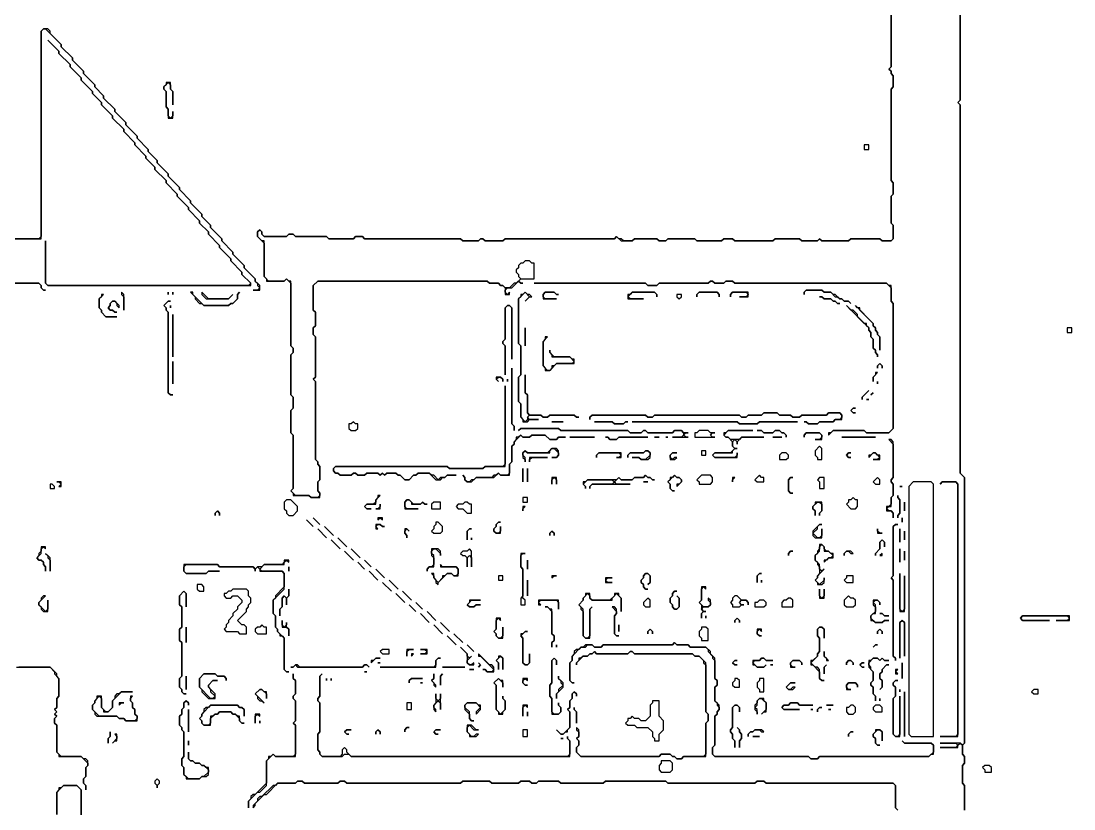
# Model space of a CAD drawing. Header units: metres. Extents: x 17 to 2112, y 1 to 1887.
# Drawn here: x 1145 to 1617, y 715.5 to 1068.5 of the extents above; entities that cross this region are included whole.
import ezdxf

# ---------------------------------------------------------------- set-up
doc = ezdxf.new("R2010")
doc.units = ezdxf.units.M

msp = doc.modelspace()

# ---------------------------------------------------------------- linework, layer by layer
for points in [[(1566, 1101), (1566, 1033), (1565, 1032), (1566, 1031), (1566, 866), (1568, 864), (1568, 745), (1567, 744), (1566, 745), (1557, 745), (1564, 745), (1565, 744), (1564, 743), (1557, 743), (1565, 743), (1565, 744), (1566, 745), (1567, 744), (1567, 740), (1568, 739), (1568, 736), (1567, 735), (1567, 727), (1568, 726), (1568, 715)], [(1568, 715), (1568, 726), (1567, 727), (1567, 735), (1568, 736), (1568, 739), (1567, 740), (1567, 744), (1568, 745), (1568, 864), (1566, 866), (1566, 1031), (1565, 1032), (1566, 1033), (1566, 1101)], [(1535, 1093), (1535, 1048), (1534, 1047), (1535, 1046), (1535, 1045), (1536, 1044), (1536, 1039), (1535, 1038), (1535, 997), (1536, 996), (1536, 991), (1535, 990), (1535, 978), (1536, 977), (1536, 971), (1535, 970), (1531, 970), (1530, 971), (1517, 971), (1516, 970), (1504, 970), (1503, 971), (1502, 970), (1495, 970), (1494, 971), (1483, 971), (1482, 970), (1465, 970), (1464, 971), (1460, 971), (1459, 970), (1448, 970), (1447, 971), (1435, 971), (1434, 970), (1431, 970), (1430, 971), (1420, 971), (1419, 970), (1415, 970), (1414, 971), (1413, 971), (1412, 972), (1411, 971), (1362, 971), (1361, 970), (1353, 970), (1352, 971), (1351, 971), (1350, 970), (1343, 970), (1342, 971), (1299, 971), (1298, 972), (1295, 972), (1294, 971), (1283, 971), (1282, 972), (1268, 972), (1267, 973), (1265, 973), (1264, 972), (1254, 972), (1253, 973), (1253, 974), (1252, 975), (1251, 974), (1251, 972), (1254, 969), (1254, 954), (1255, 953), (1255, 952), (1263, 952), (1264, 953), (1266, 951), (1266, 923), (1267, 922), (1267, 920), (1266, 919), (1266, 901), (1267, 900), (1267, 895), (1266, 894), (1266, 884), (1267, 883), (1267, 859), (1266, 858), (1267, 857), (1267, 856), (1274, 856), (1275, 855), (1279, 855), (1279, 857), (1278, 858), (1278, 862), (1279, 863), (1279, 869), (1278, 870), (1278, 871), (1277, 872), (1277, 907), (1276, 908), (1277, 909), (1277, 927), (1276, 928), (1276, 931), (1277, 932), (1277, 938), (1276, 939), (1276, 950), (1278, 952), (1354, 952), (1355, 951), (1359, 951), (1360, 950), (1361, 950), (1362, 949), (1362, 946), (1364, 946), (1364, 947), (1363, 946), (1362, 947), (1362, 948), (1363, 949), (1365, 949), (1368, 952), (1369, 951), (1370, 951), (1369, 951), (1368, 952), (1369, 953), (1375, 953), (1375, 960), (1374, 960), (1373, 961), (1371, 961), (1370, 960), (1369, 960), (1368, 959), (1368, 958), (1367, 957), (1367, 956), (1368, 955), (1368, 954), (1369, 953), (1367, 951), (1366, 951), (1364, 949), (1362, 949), (1361, 950), (1360, 950), (1359, 951), (1355, 951), (1354, 952), (1278, 952), (1276, 950), (1276, 939), (1277, 938), (1277, 932), (1276, 931), (1276, 928), (1277, 927), (1277, 909), (1276, 908), (1277, 907), (1277, 872), (1278, 871), (1278, 870), (1279, 869), (1279, 863), (1278, 862), (1278, 858), (1279, 857), (1279, 856), (1278, 855), (1275, 855), (1274, 856), (1268, 856), (1266, 858), (1267, 859), (1267, 883), (1266, 884), (1266, 894), (1267, 895), (1267, 900), (1266, 901), (1266, 919), (1267, 920), (1267, 922), (1266, 923), (1266, 952), (1265, 952), (1264, 953), (1263, 952), (1256, 952), (1254, 954), (1254, 970), (1253, 970), (1251, 972), (1251, 974), (1252, 975), (1253, 974), (1253, 973), (1254, 972), (1264, 972), (1265, 973), (1267, 973), (1268, 972), (1282, 972), (1283, 971), (1294, 971), (1295, 972), (1298, 972), (1299, 971), (1342, 971), (1343, 970), (1350, 970), (1351, 971), (1352, 971), (1353, 970), (1361, 970), (1362, 971), (1411, 971), (1412, 972), (1414, 970), (1419, 970), (1420, 971), (1430, 971), (1431, 970), (1434, 970), (1435, 971), (1447, 971), (1448, 970), (1459, 970), (1460, 971), (1464, 971), (1465, 970), (1482, 970), (1483, 971), (1494, 971), (1495, 970), (1502, 970), (1503, 971), (1504, 970), (1516, 970), (1517, 971), (1530, 971), (1531, 970), (1535, 970), (1536, 971), (1536, 977), (1535, 978), (1535, 990), (1536, 991), (1536, 996), (1535, 997), (1535, 1038), (1536, 1039), (1536, 1044), (1535, 1045), (1535, 1046), (1534, 1047), (1535, 1048), (1535, 1093)], [(1106, 971), (1154, 971), (1154, 1064), (1155, 1065), (1156, 1065), (1163, 1058), (1163, 1057), (1168, 1052), (1168, 1051), (1173, 1046), (1173, 1045), (1178, 1040), (1178, 1039), (1182, 1035), (1182, 1034), (1187, 1029), (1187, 1028), (1192, 1023), (1192, 1022), (1197, 1017), (1197, 1016), (1202, 1011), (1202, 1010), (1206, 1006), (1206, 1005), (1211, 1000), (1211, 999), (1216, 994), (1216, 993), (1221, 988), (1221, 987), (1226, 982), (1226, 981), (1230, 977), (1230, 976), (1235, 971), (1235, 970), (1240, 965), (1240, 964), (1245, 959), (1245, 958), (1250, 953), (1250, 952), (1251, 951), (1251, 950), (1252, 949), (1251, 948), (1249, 948), (1252, 948), (1252, 950), (1250, 952), (1250, 953), (1245, 958), (1245, 959), (1240, 964), (1240, 965), (1235, 970), (1235, 971), (1230, 976), (1230, 977), (1226, 981), (1226, 982), (1221, 987), (1221, 988), (1216, 993), (1216, 994), (1211, 999), (1211, 1000), (1206, 1005), (1206, 1006), (1202, 1010), (1202, 1011), (1197, 1016), (1197, 1017), (1192, 1022), (1192, 1023), (1187, 1028), (1187, 1029), (1182, 1034), (1182, 1035), (1178, 1039), (1178, 1040), (1173, 1045), (1173, 1046), (1168, 1051), (1168, 1052), (1163, 1057), (1163, 1058), (1158, 1063), (1158, 1064), (1157, 1065), (1155, 1065), (1154, 1064), (1154, 972), (1153, 971), (1107, 971)], [(1077, 951), (1153, 951), (1154, 950), (1154, 949), (1155, 948), (1156, 948), (1155, 948), (1154, 949), (1154, 950), (1153, 951), (1077, 951)], [(1143, 779), (1158, 779), (1160, 777), (1160, 776), (1162, 774), (1162, 766), (1161, 765), (1161, 761), (1160, 760), (1161, 759), (1160, 758), (1161, 757), (1160, 756), (1160, 754), (1161, 753), (1161, 741), (1162, 740), (1162, 739), (1172, 739), (1175, 736), (1175, 735), (1174, 734), (1174, 730), (1173, 729), (1173, 727), (1174, 726), (1174, 724), (1174, 726), (1173, 727), (1173, 729), (1174, 730), (1174, 734), (1175, 735), (1175, 737), (1174, 738), (1173, 738), (1172, 739), (1163, 739), (1161, 741), (1161, 753), (1160, 754), (1160, 756), (1161, 757), (1160, 758), (1161, 759), (1160, 760), (1161, 761), (1161, 765), (1162, 766), (1162, 774), (1161, 775), (1161, 776), (1158, 779), (1144, 779)], [(1538, 715), (1537, 716), (1537, 726), (1536, 727), (1479, 727), (1478, 728), (1475, 728), (1474, 727), (1435, 727), (1434, 728), (1407, 728), (1406, 727), (1387, 727), (1386, 728), (1377, 728), (1376, 727), (1374, 727), (1373, 728), (1369, 728), (1368, 727), (1356, 727), (1355, 728), (1343, 728), (1342, 727), (1291, 727), (1290, 728), (1288, 728), (1287, 727), (1272, 727), (1271, 728), (1269, 728), (1268, 727), (1260, 727), (1259, 726), (1258, 726), (1253, 721), (1252, 721), (1251, 720), (1251, 719), (1249, 717), (1249, 716), (1250, 717), (1250, 718), (1254, 722), (1255, 722), (1260, 727), (1268, 727), (1269, 728), (1271, 728), (1272, 727), (1287, 727), (1288, 728), (1290, 728), (1291, 727), (1342, 727), (1343, 728), (1355, 728), (1356, 727), (1368, 727), (1369, 728), (1373, 728), (1374, 727), (1376, 727), (1377, 728), (1386, 728), (1387, 727), (1406, 727), (1407, 728), (1434, 728), (1435, 727), (1474, 727), (1475, 728), (1478, 728), (1479, 727), (1536, 727), (1537, 726), (1537, 716), (1538, 715)], [(1161, 713), (1161, 723), (1164, 726), (1170, 726), (1172, 724), (1172, 712)], [(1172, 712), (1172, 724), (1170, 726), (1164, 726), (1163, 725), (1162, 725), (1162, 724), (1161, 723), (1161, 713)]]:
    msp.add_lwpolyline(points)
for points in [[(1157, 1060), (1162, 1055), (1162, 1054), (1167, 1049), (1167, 1048), (1172, 1043), (1172, 1042), (1177, 1037), (1177, 1036), (1181, 1032), (1181, 1031), (1186, 1026), (1186, 1025), (1191, 1020), (1191, 1019), (1196, 1014), (1196, 1013), (1201, 1008), (1201, 1007), (1205, 1003), (1205, 1002), (1210, 997), (1210, 996), (1215, 991), (1215, 990), (1220, 985), (1220, 984), (1225, 979), (1225, 978), (1229, 974), (1229, 973), (1234, 968), (1234, 967), (1239, 962), (1239, 961), (1244, 956), (1244, 955), (1248, 951), (1247, 950), (1157, 950), (1156, 951), (1156, 970), (1156, 951), (1157, 950), (1248, 950), (1248, 951), (1244, 955), (1244, 956), (1239, 961), (1239, 962), (1234, 967), (1234, 968), (1229, 973), (1229, 974), (1225, 978), (1225, 979), (1220, 984), (1220, 985), (1215, 990), (1215, 991), (1210, 996), (1210, 997), (1205, 1002), (1205, 1003), (1201, 1007), (1201, 1008), (1196, 1013), (1196, 1014), (1191, 1019), (1191, 1020), (1186, 1025), (1186, 1026), (1181, 1031), (1181, 1032), (1177, 1036), (1177, 1037), (1172, 1042), (1172, 1043), (1167, 1048), (1167, 1049), (1162, 1054), (1162, 1055)], [(1210, 1041), (1210, 1040), (1209, 1039), (1209, 1038), (1210, 1037), (1210, 1030), (1211, 1029), (1211, 1025), (1213, 1025), (1213, 1028), (1213, 1026), (1212, 1025), (1211, 1026), (1211, 1029), (1210, 1030), (1210, 1037), (1209, 1038), (1209, 1039), (1211, 1041), (1212, 1040), (1212, 1038), (1213, 1037), (1213, 1031), (1213, 1037), (1212, 1038), (1212, 1041)], [(1523, 1013), (1523, 1011), (1525, 1011), (1525, 1013)], [(1617, 994)], [(1617, 992)], [(1454, 952), (1453, 951), (1431, 951), (1430, 950), (1426, 950), (1425, 951), (1375, 951), (1425, 951), (1426, 950), (1430, 950), (1431, 951), (1453, 951), (1454, 952), (1455, 952), (1456, 951), (1460, 951), (1461, 952), (1464, 952), (1465, 951), (1533, 951), (1535, 949), (1535, 943), (1536, 942), (1536, 886), (1534, 884), (1524, 884), (1523, 885), (1509, 885), (1508, 884), (1507, 884), (1507, 883), (1509, 885), (1523, 885), (1524, 884), (1534, 884), (1536, 886), (1536, 942), (1535, 943), (1535, 950), (1534, 950), (1533, 951), (1465, 951), (1464, 952), (1461, 952), (1460, 951), (1456, 951), (1455, 952)], [(1181, 946), (1181, 945), (1180, 944), (1180, 940), (1181, 939), (1181, 938), (1183, 936), (1188, 936), (1183, 936), (1181, 938), (1181, 939), (1180, 940), (1180, 944), (1182, 946)], [(1190, 947), (1190, 946), (1191, 945), (1191, 939), (1191, 946)], [(1211, 947), (1211, 946)], [(1213, 947), (1213, 946)], [(1221, 947), (1223, 945), (1223, 944), (1225, 942), (1226, 942), (1227, 941), (1238, 941), (1239, 942), (1240, 942), (1242, 944), (1242, 946), (1243, 947), (1242, 946), (1242, 944), (1240, 942), (1239, 942), (1238, 941), (1227, 941), (1222, 946), (1222, 947)], [(1226, 947), (1226, 946), (1228, 944), (1238, 944), (1240, 946), (1238, 944), (1229, 944)], [(1371, 947), (1370, 946), (1369, 946), (1369, 945), (1368, 944), (1368, 924), (1369, 923), (1369, 910), (1368, 909), (1368, 898), (1369, 897), (1369, 891), (1370, 890), (1370, 889), (1372, 889), (1373, 890), (1377, 890), (1373, 890), (1372, 891), (1373, 892), (1378, 892), (1379, 891), (1381, 891), (1382, 892), (1393, 892), (1394, 891), (1395, 891), (1394, 891), (1393, 892), (1382, 892), (1381, 891), (1379, 891), (1378, 892), (1373, 892), (1372, 893), (1372, 901), (1371, 902), (1371, 910), (1371, 902), (1372, 901), (1372, 893), (1373, 892), (1372, 891), (1372, 890), (1371, 889), (1369, 891), (1369, 897), (1368, 898), (1368, 909), (1369, 910), (1369, 923), (1368, 924), (1368, 944), (1371, 947), (1373, 945), (1371, 943), (1373, 945), (1374, 945), (1373, 946), (1372, 946)], [(1380, 947), (1379, 946), (1379, 944), (1385, 944), (1380, 944), (1379, 945), (1379, 946), (1380, 947), (1384, 947), (1385, 946), (1386, 946), (1385, 946), (1384, 947)], [(1419, 947), (1418, 946), (1417, 946), (1417, 944), (1424, 944), (1418, 944), (1417, 945), (1419, 947), (1429, 947), (1430, 946), (1430, 945), (1430, 946), (1429, 947)], [(1439, 946), (1439, 945), (1440, 944), (1441, 945), (1441, 946)], [(1449, 947), (1448, 946), (1448, 945), (1448, 946), (1449, 947), (1457, 947), (1458, 946), (1458, 945), (1458, 946), (1457, 947)], [(1464, 947), (1463, 946), (1463, 945), (1463, 946), (1464, 947), (1470, 947), (1471, 946), (1470, 945), (1467, 945), (1471, 945), (1471, 947)], [(1497, 948), (1496, 947), (1496, 946), (1496, 947), (1497, 948), (1504, 948), (1505, 947), (1508, 947), (1510, 945), (1511, 945), (1512, 944), (1513, 944), (1514, 943), (1516, 943), (1517, 942), (1516, 943), (1514, 943), (1513, 944), (1512, 944), (1510, 946), (1509, 946), (1508, 947), (1505, 947), (1504, 948)], [(1503, 945), (1504, 945), (1505, 944), (1508, 944), (1509, 943), (1510, 943), (1511, 942), (1512, 942), (1511, 942), (1510, 943), (1509, 943), (1508, 944), (1505, 944), (1504, 945)], [(1186, 943), (1185, 942), (1185, 941), (1184, 940), (1185, 939), (1186, 939), (1187, 938), (1188, 938), (1187, 938), (1186, 939), (1185, 939), (1184, 940), (1185, 941), (1185, 942), (1186, 943), (1187, 943), (1188, 942), (1188, 941), (1189, 940), (1189, 941), (1187, 943)], [(1211, 943), (1209, 941), (1210, 940), (1210, 939), (1211, 938), (1211, 902), (1212, 901), (1213, 901), (1212, 901), (1211, 902), (1211, 938), (1210, 939), (1210, 940), (1209, 941), (1211, 943), (1212, 943)], [(1212, 941), (1212, 940)], [(1363, 941), (1362, 940), (1362, 926), (1361, 925), (1361, 924), (1362, 923), (1362, 910), (1362, 923), (1361, 924), (1361, 925), (1362, 926), (1362, 940), (1363, 941), (1364, 941), (1365, 940), (1365, 917), (1365, 940), (1364, 941)], [(1515, 941), (1525, 931), (1525, 930), (1526, 929), (1526, 927), (1527, 926), (1527, 922), (1528, 921), (1528, 920), (1529, 919), (1529, 918), (1529, 919), (1528, 920), (1528, 921), (1527, 922), (1527, 926), (1526, 927), (1526, 929), (1525, 930), (1525, 931), (1524, 932), (1524, 933), (1523, 933), (1520, 936), (1520, 937), (1518, 939), (1517, 939)], [(1519, 941), (1527, 933), (1527, 932), (1528, 931), (1528, 930), (1529, 929), (1529, 928), (1530, 927), (1530, 921), (1530, 927), (1529, 928), (1529, 929), (1528, 930), (1528, 931), (1527, 932), (1527, 933), (1521, 939), (1521, 940), (1520, 940)], [(1213, 937), (1213, 918)], [(1371, 931), (1371, 923)], [(1614, 931), (1614, 929), (1616, 929), (1616, 931)], [(1380, 927), (1380, 926), (1379, 925), (1379, 914), (1380, 913), (1380, 912), (1382, 912), (1385, 915), (1393, 915), (1393, 917), (1392, 917), (1391, 918), (1384, 918), (1382, 920), (1382, 921), (1382, 920), (1383, 919), (1383, 918), (1391, 918), (1393, 916), (1392, 915), (1385, 915), (1384, 914), (1383, 914), (1383, 913), (1382, 912), (1381, 912), (1379, 914), (1379, 925), (1381, 927)], [(1213, 916), (1213, 906)], [(1365, 913), (1365, 888), (1366, 887), (1366, 885), (1366, 887), (1365, 888)], [(1528, 911), (1528, 910), (1527, 909), (1527, 907), (1527, 909), (1529, 911)], [(1530, 915), (1529, 914), (1529, 913), (1529, 914), (1530, 915), (1531, 914), (1531, 913), (1531, 914)], [(1358, 909), (1358, 908), (1359, 907), (1358, 908), (1359, 909), (1360, 909), (1361, 908), (1361, 907), (1361, 908), (1360, 909)], [(1363, 908), (1363, 907)], [(1529, 907), (1529, 906)], [(1362, 905), (1362, 870), (1361, 869), (1353, 869), (1352, 868), (1337, 868), (1336, 869), (1286, 869), (1285, 868), (1285, 867), (1286, 866), (1287, 866), (1288, 865), (1293, 865), (1294, 866), (1295, 866), (1296, 865), (1299, 865), (1300, 866), (1305, 866), (1306, 865), (1307, 866), (1308, 865), (1309, 866), (1313, 866), (1314, 865), (1315, 865), (1317, 863), (1319, 863), (1321, 865), (1322, 865), (1323, 866), (1328, 866), (1331, 863), (1333, 863), (1334, 864), (1335, 864), (1336, 865), (1340, 865), (1336, 865), (1335, 864), (1333, 864), (1332, 863), (1330, 865), (1329, 865), (1328, 866), (1323, 866), (1322, 865), (1321, 865), (1319, 863), (1317, 863), (1315, 865), (1314, 865), (1313, 866), (1309, 866), (1308, 865), (1307, 866), (1306, 865), (1305, 866), (1300, 866), (1299, 865), (1296, 865), (1295, 866), (1294, 866), (1293, 865), (1288, 865), (1287, 866), (1286, 866), (1285, 867), (1285, 868), (1286, 869), (1336, 869), (1337, 868), (1352, 868), (1353, 869), (1362, 869)], [(1525, 903), (1522, 900), (1522, 899), (1522, 900)], [(1526, 905)], [(1527, 902), (1526, 901)], [(1528, 904)], [(1524, 899), (1525, 899)], [(1478, 893), (1477, 892), (1471, 892), (1470, 891), (1468, 891), (1467, 892), (1429, 892), (1428, 891), (1426, 891), (1425, 892), (1401, 892), (1400, 891), (1400, 890), (1400, 891), (1401, 892), (1425, 892), (1426, 891), (1428, 891), (1429, 892), (1467, 892), (1468, 891), (1470, 891), (1471, 892), (1477, 892), (1478, 893), (1484, 893), (1485, 892), (1490, 892), (1491, 891), (1494, 891), (1495, 892), (1506, 892), (1507, 893), (1512, 893), (1513, 892), (1513, 891), (1512, 890), (1510, 890), (1509, 889), (1503, 889), (1502, 888), (1498, 888), (1497, 889), (1496, 889), (1497, 889), (1498, 888), (1502, 888), (1503, 889), (1509, 889), (1510, 890), (1513, 890), (1513, 892), (1512, 893), (1507, 893), (1506, 892), (1495, 892), (1494, 891), (1491, 891), (1490, 892), (1485, 892), (1484, 893)], [(1518, 895), (1517, 894), (1518, 893), (1519, 893), (1518, 893), (1517, 894), (1518, 895), (1519, 895)], [(1294, 889), (1293, 888), (1292, 888), (1292, 886), (1293, 885), (1295, 885), (1296, 886), (1296, 888), (1295, 888)], [(1380, 889)], [(1383, 889), (1388, 889)], [(1402, 889), (1410, 889), (1411, 888), (1415, 888), (1416, 889), (1417, 889), (1416, 889), (1415, 888), (1411, 888), (1410, 889)], [(1419, 889), (1466, 889), (1467, 888), (1475, 888), (1476, 889), (1493, 889), (1476, 889), (1475, 888), (1467, 888), (1466, 889)], [(1369, 883), (1368, 882), (1367, 882), (1367, 881), (1366, 880), (1366, 879), (1365, 878), (1365, 871), (1364, 870), (1364, 866), (1363, 865), (1360, 865), (1359, 866), (1358, 865), (1357, 865), (1356, 864), (1349, 864), (1348, 863), (1347, 863), (1346, 862), (1345, 862), (1344, 863), (1344, 864), (1343, 865), (1344, 864), (1344, 863), (1345, 862), (1347, 862), (1349, 864), (1357, 864), (1359, 866), (1360, 865), (1364, 865), (1364, 870), (1365, 871), (1365, 878), (1366, 879), (1366, 880), (1369, 883), (1370, 882), (1373, 882), (1374, 883), (1380, 883), (1382, 881), (1385, 881), (1386, 882), (1389, 882), (1386, 882), (1385, 881), (1382, 881), (1380, 883), (1374, 883), (1373, 882), (1370, 882)], [(1369, 886), (1368, 885), (1369, 886), (1386, 886), (1387, 885), (1417, 885), (1418, 884), (1423, 884), (1424, 885), (1425, 885), (1426, 884), (1437, 884), (1438, 885), (1441, 885), (1442, 884), (1442, 883), (1441, 882), (1437, 882), (1444, 882), (1443, 882), (1442, 883), (1443, 884), (1444, 884), (1442, 884), (1441, 885), (1438, 885), (1437, 884), (1426, 884), (1425, 885), (1424, 885), (1423, 884), (1418, 884), (1417, 885), (1387, 885), (1386, 886)], [(1449, 885), (1448, 884), (1447, 884), (1447, 882), (1456, 882), (1455, 882), (1454, 883), (1455, 884), (1456, 884), (1454, 884), (1453, 885)], [(1462, 885), (1461, 884), (1460, 884), (1460, 883), (1461, 882), (1462, 882), (1464, 880), (1464, 878), (1465, 877), (1463, 875), (1456, 875), (1455, 874), (1456, 873), (1466, 873), (1466, 875), (1466, 874), (1465, 873), (1456, 873), (1455, 874), (1456, 875), (1464, 875), (1464, 876), (1465, 877), (1466, 877), (1465, 877), (1464, 878), (1464, 880), (1465, 881), (1466, 880), (1466, 879), (1466, 880), (1468, 882), (1478, 882), (1468, 882), (1467, 881), (1463, 881), (1462, 882), (1461, 882), (1460, 883), (1462, 885), (1473, 885)], [(1475, 885), (1477, 885), (1478, 884), (1482, 884), (1483, 885), (1485, 885), (1486, 884), (1487, 884), (1488, 883), (1488, 882), (1488, 883), (1487, 884), (1486, 884), (1485, 885), (1483, 885), (1482, 884), (1478, 884), (1477, 885)], [(1497, 884), (1496, 883), (1496, 882), (1496, 883), (1497, 884), (1503, 884), (1504, 883), (1504, 882), (1503, 881), (1501, 881), (1504, 881), (1504, 883), (1503, 884)], [(1391, 882), (1402, 882)], [(1407, 882), (1408, 882), (1409, 881), (1412, 881), (1413, 882), (1426, 882), (1413, 882), (1412, 881), (1409, 881), (1408, 882)], [(1429, 882), (1431, 882)], [(1434, 882), (1435, 882)], [(1482, 882), (1486, 882)], [(1503, 878), (1501, 876), (1501, 874), (1502, 873), (1502, 872), (1504, 872), (1504, 877)], [(1513, 882), (1528, 882)], [(1534, 881), (1536, 879), (1536, 864), (1535, 863), (1535, 862), (1536, 861), (1536, 856), (1535, 855), (1535, 852), (1534, 851), (1533, 851), (1533, 849), (1535, 849), (1536, 848), (1536, 846), (1536, 848), (1535, 849), (1534, 849), (1533, 850), (1534, 851), (1535, 851), (1535, 855), (1536, 856), (1536, 861), (1535, 862), (1535, 863), (1536, 864), (1536, 880), (1535, 881)], [(1383, 877), (1381, 875), (1372, 875), (1371, 876), (1370, 875), (1370, 873), (1371, 872), (1371, 871), (1371, 873), (1370, 874), (1370, 875), (1371, 876), (1372, 875), (1382, 875), (1382, 876), (1383, 877), (1384, 877), (1386, 875), (1386, 874), (1385, 873), (1383, 873), (1385, 873), (1386, 874), (1386, 876), (1385, 877)], [(1404, 875), (1403, 874), (1403, 873), (1403, 874), (1404, 875), (1413, 875), (1414, 874), (1413, 873), (1412, 873), (1414, 873), (1414, 875)], [(1425, 876), (1424, 875), (1418, 875), (1417, 874), (1417, 873), (1417, 874), (1418, 875), (1424, 875), (1425, 876), (1426, 876), (1427, 875), (1427, 874), (1425, 872), (1423, 872), (1422, 873), (1419, 873), (1422, 873), (1423, 872), (1426, 872), (1427, 873), (1427, 875), (1426, 876)], [(1437, 875), (1436, 874), (1436, 872), (1438, 872), (1439, 873), (1438, 873), (1437, 872), (1436, 873), (1436, 874), (1437, 875), (1439, 875)], [(1450, 876), (1450, 874), (1452, 874), (1452, 876)], [(1486, 875), (1485, 874), (1485, 872), (1488, 872), (1489, 873), (1489, 874), (1488, 875)], [(1516, 875), (1515, 874), (1516, 873), (1517, 873), (1516, 873), (1515, 874), (1516, 875), (1517, 875)], [(1527, 875), (1526, 874), (1525, 874), (1525, 873), (1527, 875), (1528, 875), (1530, 873), (1529, 872), (1527, 872), (1530, 872), (1530, 874), (1529, 874), (1528, 875)], [(1373, 873), (1373, 871), (1373, 872), (1374, 873), (1381, 873)], [(1370, 868), (1370, 862)], [(1372, 868), (1372, 862)], [(1383, 864), (1383, 861), (1383, 863), (1384, 864), (1385, 863), (1385, 861), (1385, 864)], [(1425, 865), (1424, 864), (1420, 864), (1419, 863), (1414, 863), (1413, 864), (1412, 863), (1399, 863), (1398, 862), (1397, 862), (1397, 861), (1398, 860), (1398, 859), (1398, 860), (1397, 861), (1399, 863), (1410, 863), (1411, 862), (1410, 861), (1401, 861), (1400, 860), (1400, 859), (1400, 860), (1401, 861), (1418, 861), (1412, 861), (1411, 862), (1413, 864), (1414, 863), (1419, 863), (1420, 864), (1424, 864), (1425, 865), (1426, 864), (1427, 864), (1428, 863), (1429, 863), (1428, 863), (1427, 864), (1426, 864)], [(1438, 865), (1437, 864), (1436, 864), (1436, 863), (1435, 862), (1436, 861), (1436, 859), (1437, 858), (1438, 858), (1437, 858), (1436, 859), (1436, 861), (1435, 862), (1438, 865), (1439, 864), (1440, 864), (1441, 863), (1441, 862), (1440, 861), (1439, 861), (1439, 860), (1441, 862), (1441, 863), (1440, 864), (1439, 864)], [(1450, 865), (1448, 863), (1449, 862), (1449, 861), (1454, 861), (1455, 862), (1455, 864), (1454, 865)], [(1464, 864), (1464, 862), (1464, 863), (1465, 864)], [(1476, 865), (1474, 863), (1475, 862), (1478, 862), (1478, 864), (1477, 864)], [(1490, 864), (1489, 863), (1489, 858), (1490, 857), (1491, 857), (1490, 857), (1489, 858), (1489, 863), (1490, 864), (1491, 864)], [(1503, 864), (1502, 863), (1503, 862), (1503, 859), (1505, 859), (1505, 864)], [(1529, 864), (1527, 862), (1528, 861), (1530, 861), (1530, 863)], [(1158, 861), (1158, 859), (1160, 859), (1160, 860), (1159, 861)], [(1161, 862), (1162, 862), (1163, 861), (1162, 860), (1163, 860), (1163, 862)], [(1424, 862), (1426, 862)], [(1539, 860), (1540, 860)], [(1545, 862), (1543, 860), (1543, 749), (1544, 748), (1554, 748), (1554, 861), (1553, 862)], [(1558, 862), (1557, 861), (1558, 862), (1564, 862), (1565, 861), (1565, 749), (1564, 748), (1557, 748), (1565, 748), (1565, 861), (1564, 862)], [(1291, 855)], [(1293, 855)], [(1305, 856), (1305, 855), (1304, 854), (1304, 853), (1303, 852), (1300, 852), (1299, 851), (1300, 850), (1302, 850), (1300, 850), (1299, 851), (1300, 852), (1304, 852), (1304, 854), (1306, 856)], [(1370, 855), (1370, 853), (1372, 853), (1372, 855)], [(1518, 855), (1517, 854), (1516, 854), (1516, 853), (1515, 852), (1517, 850), (1519, 850), (1520, 851), (1520, 854), (1519, 854)], [(1538, 856), (1538, 855), (1539, 854), (1539, 848), (1538, 847), (1538, 846), (1538, 847), (1539, 848), (1539, 854), (1538, 855)], [(1264, 854), (1263, 853), (1263, 850), (1264, 849), (1264, 848), (1265, 847), (1267, 847), (1269, 849), (1269, 851), (1266, 854)], [(1291, 853)], [(1293, 853)], [(1306, 852), (1306, 851), (1305, 850), (1304, 850), (1306, 850)], [(1318, 854), (1317, 853), (1317, 850), (1323, 850), (1318, 850), (1317, 851), (1317, 853), (1318, 854), (1319, 854), (1320, 853), (1320, 852), (1324, 852), (1325, 853), (1326, 852), (1327, 852), (1326, 852), (1325, 853), (1324, 852), (1321, 852), (1319, 854)], [(1330, 853), (1329, 852), (1329, 850), (1333, 850), (1333, 853)], [(1344, 853), (1343, 852), (1341, 852), (1340, 851), (1341, 850), (1343, 850), (1345, 848), (1347, 848), (1347, 852), (1346, 852), (1345, 853)], [(1370, 851), (1370, 849), (1370, 850), (1371, 851)], [(1501, 853), (1501, 852), (1500, 851), (1500, 850), (1501, 849), (1501, 847), (1501, 849), (1500, 850), (1500, 851), (1502, 853), (1503, 853), (1504, 852), (1504, 849), (1503, 848), (1503, 847), (1503, 848), (1504, 849), (1504, 853)], [(1541, 853), (1541, 849)], [(1233, 849), (1232, 848), (1232, 847), (1232, 848), (1233, 849), (1234, 848), (1234, 847), (1234, 848)], [(1272, 847)], [(1273, 845), (1276, 842)], [(1274, 847)], [(1276, 846), (1279, 843)], [(1305, 846), (1305, 845), (1306, 846), (1307, 845), (1307, 846)], [(1540, 846), (1540, 844)], [(1278, 841), (1282, 837)], [(1281, 842), (1285, 838)], [(1304, 843), (1304, 841), (1305, 841), (1304, 842), (1305, 843), (1306, 843), (1307, 842), (1308, 842), (1307, 842), (1306, 843)], [(1317, 841), (1317, 839), (1318, 838), (1318, 837), (1318, 838), (1317, 839), (1317, 840), (1318, 841), (1319, 840), (1318, 841)], [(1331, 844), (1331, 843), (1330, 842), (1330, 841), (1329, 840), (1330, 839), (1333, 839), (1334, 840), (1334, 842), (1332, 844)], [(1346, 841), (1345, 840), (1345, 836), (1345, 840), (1346, 841), (1347, 841)], [(1359, 844), (1358, 843), (1358, 842), (1357, 841), (1357, 840), (1358, 839), (1360, 839), (1360, 842), (1360, 840), (1359, 839), (1358, 839), (1357, 840), (1357, 841), (1358, 842), (1358, 843), (1359, 844), (1360, 844)], [(1503, 843), (1500, 840), (1500, 838), (1501, 837), (1504, 837), (1504, 841), (1504, 838), (1503, 837), (1502, 837), (1500, 839), (1502, 841), (1502, 842), (1503, 843), (1504, 843)], [(1529, 841), (1529, 839), (1531, 839), (1530, 839), (1529, 840)], [(1531, 841)], [(1537, 843), (1536, 842), (1536, 820), (1535, 819), (1536, 818), (1536, 784), (1537, 783), (1537, 782), (1537, 783), (1536, 784), (1536, 818), (1535, 819), (1536, 820), (1536, 842), (1537, 843), (1538, 843)], [(1539, 841), (1539, 835)], [(1284, 836), (1288, 832)], [(1287, 837), (1291, 833)], [(1347, 837), (1347, 836)], [(1383, 840), (1382, 839), (1382, 838), (1382, 839), (1383, 840), (1384, 839), (1384, 838), (1384, 839)], [(1531, 836), (1530, 835), (1530, 832), (1528, 830), (1528, 829), (1528, 830), (1530, 832), (1530, 835), (1531, 836), (1532, 835), (1532, 833), (1532, 835)], [(1541, 840), (1541, 836)], [(1154, 833), (1154, 831), (1153, 830), (1153, 829), (1152, 828), (1153, 827), (1154, 827), (1155, 826), (1155, 825), (1156, 824), (1156, 822), (1156, 824), (1155, 825), (1155, 826), (1154, 827), (1153, 827), (1152, 828), (1154, 830), (1154, 832), (1155, 833), (1156, 832), (1156, 833)], [(1290, 831), (1294, 827)], [(1293, 832), (1297, 828)], [(1329, 832), (1329, 829), (1330, 828), (1330, 825), (1329, 824), (1328, 824), (1327, 823), (1327, 822), (1327, 823), (1328, 824), (1330, 824), (1330, 829), (1329, 830), (1329, 831), (1330, 832), (1331, 832), (1333, 830), (1333, 829), (1333, 831), (1332, 832)], [(1346, 832), (1345, 831), (1343, 831), (1342, 830), (1343, 829), (1344, 829), (1345, 828), (1345, 824), (1345, 828), (1346, 829), (1347, 828), (1347, 824), (1347, 831)], [(1490, 831), (1489, 830), (1489, 829), (1489, 830), (1490, 831), (1491, 831)], [(1503, 834), (1503, 832), (1502, 831), (1502, 830), (1501, 829), (1501, 827), (1502, 826), (1502, 825), (1503, 824), (1503, 821), (1502, 820), (1502, 819), (1501, 818), (1502, 817), (1502, 816), (1504, 816), (1505, 817), (1505, 819), (1505, 818), (1503, 816), (1501, 818), (1502, 819), (1502, 820), (1505, 823), (1504, 822), (1503, 823), (1503, 825), (1501, 827), (1501, 829), (1503, 831), (1503, 833), (1504, 834), (1505, 833), (1505, 831), (1507, 831), (1509, 829), (1508, 828), (1507, 828), (1506, 827), (1505, 827), (1505, 826), (1507, 828), (1509, 828), (1509, 830), (1508, 830), (1507, 831), (1506, 831), (1505, 832), (1505, 833), (1504, 834)], [(1515, 831), (1514, 830), (1514, 829), (1514, 830), (1515, 831), (1516, 831), (1517, 830), (1518, 830), (1517, 831)], [(1539, 832), (1539, 826)], [(1541, 831), (1541, 827)], [(1156, 830), (1157, 829), (1157, 828), (1158, 827), (1158, 822), (1158, 828)], [(1263, 827), (1263, 826), (1262, 825), (1254, 825), (1253, 824), (1251, 824), (1250, 823), (1249, 824), (1234, 824), (1233, 825), (1218, 825), (1218, 822), (1219, 821), (1228, 821), (1229, 822), (1234, 822), (1229, 822), (1228, 821), (1219, 821), (1218, 822), (1218, 824), (1219, 825), (1233, 825), (1234, 824), (1249, 824), (1250, 823), (1250, 822), (1250, 823), (1251, 824), (1252, 823), (1252, 822), (1262, 822), (1263, 821), (1263, 815), (1259, 811), (1259, 810), (1258, 809), (1258, 803), (1259, 802), (1259, 797), (1260, 796), (1260, 795), (1261, 794), (1261, 793), (1262, 793), (1263, 792), (1263, 778), (1264, 777), (1265, 777), (1264, 777), (1263, 778), (1263, 792), (1260, 795), (1260, 796), (1259, 797), (1259, 802), (1258, 803), (1258, 809), (1263, 814), (1263, 821), (1262, 822), (1253, 822), (1252, 823), (1254, 825), (1263, 825), (1263, 826), (1264, 827), (1265, 826), (1265, 827)], [(1296, 826), (1299, 823)], [(1299, 827), (1302, 824)], [(1369, 830), (1369, 824), (1370, 823), (1370, 811), (1369, 810), (1369, 807), (1371, 807), (1371, 809), (1370, 810), (1370, 823), (1369, 824), (1369, 829), (1370, 830), (1371, 830)], [(1372, 827), (1372, 823)], [(1491, 829)], [(1516, 828)], [(1518, 828)], [(1531, 830), (1530, 829), (1531, 829)], [(1248, 822)], [(1265, 824), (1265, 822)], [(1301, 822), (1305, 818)], [(1304, 823), (1308, 819)], [(1333, 825), (1333, 824), (1340, 824), (1341, 823), (1341, 821), (1340, 820), (1339, 820), (1338, 821), (1336, 821), (1335, 820), (1334, 820), (1334, 819), (1332, 817), (1330, 819), (1330, 821), (1329, 821), (1330, 820), (1330, 819), (1331, 818), (1331, 817), (1332, 816), (1332, 817), (1336, 821), (1338, 821), (1339, 820), (1341, 820), (1341, 823), (1340, 824), (1334, 824)], [(1307, 817), (1311, 813)], [(1310, 818), (1314, 814)], [(1359, 820), (1359, 818), (1361, 818), (1361, 820)], [(1372, 818), (1372, 811)], [(1383, 820), (1383, 819), (1384, 820), (1385, 820)], [(1385, 818)], [(1407, 819), (1407, 817), (1410, 817), (1408, 817), (1407, 818), (1408, 819), (1410, 819)], [(1425, 821), (1424, 820), (1424, 819), (1423, 818), (1423, 817), (1424, 816), (1424, 815), (1425, 814), (1426, 814), (1425, 814), (1424, 815), (1424, 816), (1423, 817), (1423, 818), (1424, 819), (1424, 820), (1425, 821), (1426, 821), (1427, 820), (1427, 817), (1426, 816), (1427, 817), (1427, 820), (1426, 821)], [(1476, 821), (1475, 820), (1475, 817), (1475, 820), (1476, 821), (1477, 821)], [(1477, 818), (1477, 817)], [(1515, 820), (1515, 819), (1514, 818), (1515, 817), (1518, 817), (1518, 820)], [(1539, 821), (1539, 804), (1541, 804), (1541, 820), (1541, 805), (1540, 804), (1539, 805)], [(1218, 813), (1216, 811), (1216, 807), (1217, 806), (1217, 797), (1216, 796), (1216, 791), (1217, 790), (1217, 775), (1216, 774), (1216, 770), (1217, 769), (1217, 768), (1218, 767), (1219, 767), (1218, 767), (1217, 768), (1217, 769), (1216, 770), (1216, 774), (1217, 775), (1217, 790), (1216, 791), (1216, 796), (1217, 797), (1217, 806), (1216, 807), (1216, 811), (1218, 813), (1219, 812), (1219, 806), (1219, 812)], [(1224, 816), (1224, 814), (1225, 813), (1227, 813), (1227, 815), (1226, 816)], [(1240, 814), (1239, 813), (1238, 813), (1237, 812), (1236, 812), (1236, 811), (1237, 810), (1239, 810), (1240, 811), (1242, 811), (1244, 809), (1244, 808), (1242, 806), (1242, 805), (1240, 803), (1240, 802), (1238, 800), (1238, 799), (1237, 798), (1237, 797), (1236, 796), (1237, 795), (1242, 795), (1243, 794), (1246, 794), (1246, 797), (1245, 798), (1244, 798), (1242, 800), (1246, 804), (1246, 805), (1247, 806), (1247, 807), (1248, 808), (1248, 810), (1247, 811), (1247, 813), (1246, 814)], [(1265, 814), (1265, 811), (1264, 810), (1263, 811), (1262, 810), (1262, 806), (1261, 805), (1261, 802), (1261, 805), (1262, 806), (1262, 810), (1263, 811), (1264, 810), (1264, 807), (1264, 810), (1265, 811)], [(1313, 812), (1317, 808)], [(1316, 813), (1320, 809)], [(1398, 812), (1398, 811), (1397, 810), (1397, 809), (1395, 807), (1396, 806), (1396, 805), (1397, 804), (1397, 793), (1398, 792), (1400, 792), (1400, 805), (1401, 806), (1400, 805), (1400, 793), (1399, 792), (1398, 792), (1397, 793), (1397, 805), (1395, 807), (1397, 809), (1397, 810), (1399, 812), (1400, 811), (1400, 810), (1401, 809), (1410, 809), (1410, 810), (1412, 812), (1414, 810), (1414, 804), (1414, 810), (1413, 811), (1413, 812), (1411, 812), (1411, 811), (1409, 809), (1401, 809), (1400, 810), (1400, 812)], [(1438, 813), (1437, 812), (1437, 811), (1436, 810), (1436, 808), (1437, 807), (1437, 806), (1438, 805), (1439, 805), (1440, 806), (1440, 810), (1439, 811), (1440, 810), (1440, 806), (1439, 805), (1438, 805), (1437, 806), (1437, 807), (1436, 808), (1436, 810), (1437, 811), (1437, 812), (1438, 813), (1439, 813)], [(1450, 815), (1450, 809), (1449, 808), (1450, 807), (1450, 805), (1451, 804), (1450, 803), (1450, 801), (1450, 803), (1451, 804), (1452, 804), (1451, 804), (1450, 805), (1451, 806), (1453, 806), (1454, 807), (1454, 809), (1453, 810), (1453, 809), (1454, 808), (1454, 807), (1453, 806), (1451, 806), (1449, 808), (1450, 809), (1450, 814), (1451, 815), (1452, 814), (1452, 815)], [(1503, 814), (1503, 810), (1505, 810), (1505, 814), (1505, 811), (1504, 810), (1503, 811)], [(1155, 811), (1154, 810), (1154, 809), (1153, 808), (1153, 807), (1154, 806), (1154, 805), (1155, 804), (1157, 804), (1157, 809), (1157, 805), (1156, 804), (1153, 807), (1153, 808), (1156, 811)], [(1322, 808), (1325, 805)], [(1346, 809), (1346, 808), (1345, 807), (1346, 806), (1348, 806), (1349, 807), (1351, 807), (1349, 807), (1348, 806), (1346, 806), (1345, 807), (1347, 809), (1351, 809)], [(1377, 809), (1377, 807), (1378, 807), (1377, 808), (1378, 809), (1385, 809), (1386, 808), (1386, 805), (1386, 809)], [(1426, 810), (1424, 808), (1424, 807), (1425, 806), (1427, 806), (1427, 809)], [(1465, 811), (1464, 810), (1464, 809), (1463, 808), (1464, 807), (1464, 806), (1467, 806), (1468, 807), (1469, 807), (1468, 807), (1467, 808), (1468, 809), (1470, 809), (1471, 808), (1471, 807), (1471, 808), (1470, 809), (1468, 809), (1466, 811)], [(1476, 809), (1475, 808), (1474, 808), (1474, 806), (1478, 806), (1479, 807), (1479, 808), (1478, 809)], [(1489, 810), (1488, 809), (1487, 809), (1486, 808), (1486, 806), (1491, 806), (1491, 809), (1490, 810)], [(1516, 811), (1514, 809), (1514, 807), (1515, 806), (1518, 806), (1519, 807), (1519, 809), (1518, 810), (1517, 810)], [(1527, 809), (1527, 807), (1528, 806), (1528, 804), (1526, 802), (1526, 800), (1527, 800), (1528, 799), (1531, 799), (1532, 800), (1534, 800), (1532, 800), (1531, 799), (1528, 799), (1526, 801), (1526, 802), (1527, 803), (1528, 803), (1528, 807), (1527, 808), (1528, 809), (1529, 809), (1530, 808), (1530, 807), (1530, 808), (1529, 809)], [(1319, 807), (1322, 804)], [(1324, 803), (1328, 799)], [(1327, 804), (1331, 800)], [(1380, 806), (1381, 806), (1383, 804), (1383, 794), (1384, 793), (1384, 791), (1383, 790), (1383, 788), (1383, 790), (1384, 791), (1384, 793), (1383, 794), (1383, 805), (1382, 805), (1381, 806)], [(1410, 806), (1412, 804), (1412, 803), (1411, 802), (1411, 794), (1412, 793), (1413, 793), (1412, 793), (1411, 794), (1411, 802), (1412, 803), (1412, 805), (1411, 806)], [(1530, 805)], [(1530, 803), (1531, 803), (1532, 802), (1534, 802), (1532, 802), (1531, 803)], [(1253, 798), (1252, 797), (1251, 797), (1250, 796), (1250, 795), (1251, 794), (1255, 794), (1255, 797), (1254, 797)], [(1262, 800), (1262, 797), (1264, 797), (1265, 796), (1265, 793), (1265, 796), (1264, 797), (1264, 799), (1264, 798), (1263, 797), (1262, 798)], [(1330, 798), (1334, 794)], [(1333, 799), (1337, 795)], [(1358, 801), (1358, 796), (1357, 795), (1358, 794), (1358, 793), (1359, 792), (1361, 792), (1361, 797), (1361, 793), (1360, 792), (1359, 792), (1358, 793), (1358, 794), (1357, 795), (1358, 796), (1358, 800), (1359, 801), (1360, 800), (1360, 801)], [(1413, 798), (1413, 795)], [(1452, 802), (1452, 801)], [(1466, 801), (1465, 800), (1465, 799), (1465, 800), (1466, 801), (1467, 800), (1467, 799), (1467, 800)], [(1540, 800), (1539, 799), (1539, 783), (1539, 799), (1540, 800), (1541, 799), (1541, 784), (1541, 799)], [(1594, 802), (1593, 801), (1594, 800), (1606, 800), (1594, 800), (1593, 801), (1594, 802), (1614, 802), (1615, 801), (1614, 800), (1609, 800), (1615, 800), (1615, 802)], [(1219, 797), (1219, 790)], [(1336, 793), (1340, 789)], [(1339, 794), (1343, 790)], [(1371, 795), (1370, 794), (1369, 794), (1369, 793), (1370, 792), (1370, 781), (1371, 780), (1372, 780), (1373, 781), (1373, 785), (1373, 781), (1372, 780), (1371, 780), (1370, 781), (1370, 792), (1369, 793), (1371, 795), (1372, 795)], [(1372, 793)], [(1427, 796), (1426, 795), (1426, 794), (1426, 795), (1427, 796), (1428, 795), (1428, 794), (1428, 795)], [(1450, 797), (1450, 796), (1449, 795), (1449, 793), (1450, 792), (1450, 791), (1453, 791), (1453, 796), (1452, 797)], [(1475, 796), (1475, 794), (1476, 793), (1477, 793), (1476, 793), (1475, 794), (1475, 795), (1476, 796), (1477, 795), (1477, 796)], [(1503, 797), (1502, 796), (1502, 793), (1503, 792), (1503, 786), (1502, 785), (1502, 784), (1500, 782), (1499, 782), (1499, 780), (1500, 780), (1503, 777), (1503, 774), (1504, 773), (1505, 773), (1504, 773), (1503, 774), (1503, 778), (1502, 779), (1501, 779), (1499, 781), (1502, 784), (1502, 785), (1503, 786), (1503, 792), (1502, 793), (1502, 796), (1503, 797), (1504, 797), (1505, 796), (1505, 792), (1505, 796), (1504, 797)], [(1530, 796), (1529, 795), (1529, 794), (1529, 795), (1530, 796), (1531, 795), (1531, 794), (1531, 795)], [(1345, 789), (1348, 786)], [(1385, 789), (1385, 788)], [(1386, 792)], [(1438, 790), (1437, 789), (1406, 789), (1405, 788), (1402, 788), (1401, 789), (1398, 789), (1397, 788), (1396, 788), (1395, 787), (1394, 787), (1393, 786), (1393, 785), (1392, 784), (1392, 782), (1391, 781), (1391, 773), (1392, 772), (1393, 772), (1392, 772), (1391, 773), (1391, 781), (1392, 782), (1392, 784), (1396, 788), (1398, 788), (1399, 789), (1401, 789), (1402, 788), (1405, 788), (1406, 789), (1437, 789), (1438, 790), (1439, 789), (1444, 789), (1445, 788), (1452, 788), (1453, 787), (1453, 786), (1455, 784), (1455, 783), (1456, 782), (1456, 774), (1457, 773), (1457, 771), (1456, 770), (1456, 764), (1457, 763), (1457, 762), (1458, 761), (1458, 760), (1457, 759), (1457, 758), (1456, 757), (1456, 744), (1455, 743), (1455, 740), (1456, 739), (1498, 739), (1499, 738), (1502, 738), (1503, 739), (1552, 739), (1553, 740), (1554, 740), (1554, 744), (1553, 745), (1541, 745), (1540, 746), (1541, 745), (1553, 745), (1554, 744), (1554, 741), (1552, 739), (1503, 739), (1502, 738), (1499, 738), (1498, 739), (1456, 739), (1455, 740), (1455, 743), (1456, 744), (1456, 757), (1457, 758), (1457, 759), (1458, 760), (1458, 762), (1456, 764), (1456, 770), (1457, 771), (1457, 773), (1456, 774), (1456, 783), (1454, 785), (1454, 786), (1452, 788), (1445, 788), (1444, 789), (1439, 789)], [(1528, 789), (1527, 788), (1528, 789), (1529, 789)], [(1307, 787), (1306, 786), (1307, 785), (1310, 785), (1310, 787)], [(1318, 787), (1318, 784), (1318, 786), (1319, 787), (1321, 787)], [(1320, 785), (1320, 784), (1321, 785)], [(1324, 787), (1326, 787), (1327, 786), (1326, 785), (1324, 785), (1327, 785), (1327, 787)], [(1342, 788), (1345, 785), (1345, 781), (1346, 780), (1348, 780), (1348, 781), (1347, 780), (1346, 780), (1345, 781), (1345, 782), (1347, 784), (1346, 783), (1345, 784), (1345, 785)], [(1350, 785), (1350, 784), (1351, 784), (1357, 778), (1356, 777), (1354, 777), (1353, 778), (1352, 778), (1353, 778), (1354, 777), (1357, 777), (1357, 779), (1356, 780), (1355, 780)], [(1359, 784), (1359, 783), (1358, 782), (1359, 781), (1359, 778), (1359, 781), (1358, 782), (1360, 784), (1361, 783), (1361, 778), (1361, 783), (1360, 784)], [(1402, 786), (1401, 785), (1400, 785), (1399, 784), (1397, 784), (1396, 783), (1395, 783), (1395, 782), (1394, 781), (1394, 780), (1394, 781), (1397, 784), (1399, 784), (1400, 785), (1401, 785), (1402, 786), (1403, 785), (1417, 785), (1418, 786), (1419, 786), (1420, 785), (1446, 785), (1447, 784), (1449, 784), (1451, 782), (1451, 781), (1452, 780), (1452, 759), (1453, 758), (1453, 755), (1452, 754), (1452, 740), (1451, 739), (1442, 739), (1441, 738), (1439, 738), (1438, 739), (1437, 739), (1436, 740), (1432, 740), (1431, 739), (1396, 739), (1394, 741), (1394, 743), (1395, 744), (1395, 746), (1394, 747), (1395, 748), (1395, 751), (1394, 752), (1394, 751), (1395, 750), (1395, 748), (1394, 747), (1395, 746), (1395, 744), (1394, 743), (1394, 741), (1396, 739), (1431, 739), (1432, 740), (1436, 740), (1437, 739), (1438, 739), (1439, 738), (1441, 738), (1442, 739), (1452, 739), (1452, 754), (1453, 755), (1453, 758), (1452, 759), (1452, 781), (1449, 784), (1447, 784), (1446, 785), (1420, 785), (1419, 786), (1418, 786), (1417, 785), (1403, 785)], [(1505, 786), (1505, 784), (1506, 783), (1506, 782), (1507, 782), (1505, 784)], [(1527, 786)], [(1529, 787)], [(1268, 780), (1267, 779), (1266, 779), (1267, 779), (1268, 780), (1269, 779), (1298, 779), (1299, 780), (1300, 780), (1301, 779), (1300, 780), (1299, 780), (1298, 779), (1270, 779), (1269, 780)], [(1304, 783), (1303, 782), (1302, 782), (1302, 781), (1304, 783), (1306, 783)], [(1305, 781), (1306, 781)], [(1332, 783), (1331, 782), (1331, 780), (1330, 779), (1306, 779), (1331, 779), (1331, 782), (1332, 783), (1333, 783)], [(1334, 779), (1344, 779)], [(1350, 781), (1351, 780), (1350, 779), (1351, 780)], [(1384, 783), (1383, 782), (1383, 772), (1382, 771), (1382, 766), (1383, 765), (1383, 758), (1386, 758), (1387, 759), (1387, 761), (1386, 762), (1386, 763), (1386, 762), (1387, 761), (1387, 759), (1386, 758), (1384, 758), (1383, 759), (1383, 765), (1382, 766), (1382, 771), (1383, 772), (1383, 782), (1384, 783), (1385, 782), (1385, 780), (1385, 782)], [(1465, 782), (1464, 781), (1465, 780), (1466, 780), (1465, 780), (1464, 781), (1465, 782), (1466, 782)], [(1477, 783), (1476, 782), (1473, 782), (1473, 780), (1474, 780), (1475, 779), (1478, 779), (1479, 780), (1478, 779), (1475, 779), (1473, 781), (1474, 782), (1476, 782), (1477, 783), (1478, 783), (1479, 782), (1482, 782), (1479, 782), (1478, 783)], [(1481, 780), (1482, 780)], [(1491, 782), (1490, 781), (1490, 779), (1492, 779), (1491, 779), (1490, 780), (1490, 781), (1491, 782), (1494, 782), (1495, 781), (1495, 780), (1495, 781), (1494, 782)], [(1506, 780), (1505, 779), (1505, 776), (1505, 779)], [(1516, 782), (1515, 781), (1515, 780), (1515, 781), (1516, 782), (1517, 782), (1518, 781), (1518, 780), (1518, 781), (1517, 782)], [(1522, 781), (1521, 780), (1522, 779), (1523, 779), (1522, 779), (1521, 780), (1522, 781), (1523, 781)], [(1527, 783), (1526, 782), (1525, 782), (1525, 779), (1527, 777), (1527, 773), (1526, 772), (1526, 771), (1527, 770), (1527, 767), (1528, 766), (1528, 764), (1528, 766), (1527, 767), (1527, 770), (1526, 771), (1526, 772), (1527, 773), (1527, 777), (1526, 778), (1526, 779), (1525, 780), (1525, 781), (1527, 783), (1529, 783), (1530, 782), (1531, 783), (1532, 782), (1534, 782), (1532, 782), (1531, 783), (1530, 782), (1529, 783)], [(1533, 780), (1531, 778), (1531, 777), (1530, 776), (1530, 774), (1531, 773), (1531, 770), (1530, 769), (1531, 770), (1531, 773), (1530, 774), (1530, 776), (1531, 777), (1531, 778), (1533, 780), (1534, 780)], [(1540, 781), (1540, 774)], [(1219, 775), (1219, 769)], [(1227, 776), (1225, 774), (1225, 770), (1226, 769), (1226, 768), (1229, 765), (1232, 765), (1232, 767), (1229, 770), (1229, 771), (1231, 773), (1233, 773), (1231, 773), (1229, 771), (1229, 770), (1230, 769), (1230, 768), (1232, 766), (1231, 765), (1230, 765), (1225, 770), (1225, 774), (1227, 776), (1232, 776), (1233, 775), (1236, 775), (1237, 774), (1237, 773), (1237, 774), (1236, 775), (1233, 775), (1232, 776)], [(1267, 776), (1267, 774), (1268, 773), (1268, 767), (1267, 766), (1267, 765), (1268, 764), (1268, 755), (1267, 754), (1268, 753), (1268, 740), (1267, 739), (1259, 739), (1258, 740), (1257, 739), (1256, 739), (1256, 738), (1255, 737), (1255, 727), (1250, 722), (1249, 722), (1248, 721), (1248, 720), (1247, 719), (1247, 716), (1247, 719), (1251, 723), (1252, 723), (1255, 726), (1255, 737), (1258, 740), (1259, 739), (1268, 739), (1268, 753), (1267, 754), (1268, 755), (1268, 764), (1267, 765), (1267, 766), (1268, 767), (1268, 773), (1267, 774)], [(1280, 776), (1279, 775), (1279, 766), (1278, 765), (1278, 764), (1279, 763), (1279, 750), (1278, 749), (1278, 742), (1279, 741), (1279, 740), (1280, 739), (1289, 739), (1290, 740), (1292, 740), (1293, 739), (1391, 739), (1391, 746), (1390, 747), (1390, 748), (1390, 747), (1391, 746), (1391, 740), (1390, 739), (1293, 739), (1291, 741), (1291, 742), (1290, 743), (1289, 742), (1289, 740), (1288, 739), (1280, 739), (1279, 740), (1279, 741), (1278, 742), (1278, 749), (1279, 750), (1279, 763), (1278, 764), (1278, 765), (1279, 766), (1279, 775)], [(1299, 777), (1300, 777)], [(1330, 776), (1330, 774), (1329, 773), (1330, 772), (1330, 771), (1331, 770), (1331, 771), (1329, 773), (1330, 774)], [(1334, 776), (1333, 775), (1333, 771), (1333, 775)], [(1346, 778), (1348, 778)], [(1386, 775), (1386, 774), (1387, 773), (1387, 772), (1388, 771), (1386, 769), (1386, 768), (1385, 767), (1385, 765), (1385, 767), (1388, 770), (1388, 772), (1386, 774)], [(1537, 778), (1537, 776), (1538, 776), (1537, 777), (1538, 778)], [(1282, 774), (1282, 773)], [(1284, 774), (1284, 773)], [(1320, 774), (1319, 773), (1319, 772), (1319, 773), (1320, 774), (1325, 774)], [(1324, 772), (1325, 772)], [(1359, 774), (1357, 772), (1358, 771), (1358, 760), (1359, 759), (1359, 758), (1361, 758), (1361, 759), (1362, 760), (1362, 764), (1361, 765), (1361, 766), (1361, 765), (1362, 764), (1362, 760), (1360, 758), (1358, 760), (1358, 771), (1357, 772), (1359, 774), (1361, 772), (1361, 770), (1361, 773), (1360, 773)], [(1370, 774), (1370, 772), (1371, 771), (1372, 771), (1371, 771), (1370, 772), (1370, 773), (1371, 774), (1372, 773), (1372, 774)], [(1465, 774), (1465, 773), (1464, 772), (1464, 771), (1465, 770), (1467, 770), (1467, 773), (1466, 774)], [(1476, 774), (1476, 773), (1475, 772), (1475, 770), (1476, 769), (1476, 768), (1478, 768), (1478, 774)], [(1490, 772), (1488, 770), (1489, 769), (1491, 769), (1492, 770), (1491, 770), (1490, 769), (1489, 769), (1488, 770), (1490, 772), (1492, 772)], [(1516, 772), (1515, 771), (1515, 769), (1517, 769), (1516, 769), (1515, 770), (1515, 771), (1516, 772), (1519, 772), (1520, 771), (1520, 770), (1520, 771), (1519, 772)], [(1537, 773), (1536, 772), (1536, 771), (1537, 770), (1537, 766), (1536, 765), (1536, 749), (1537, 748), (1539, 748), (1539, 766), (1539, 749), (1538, 748), (1537, 748), (1536, 749), (1536, 765), (1537, 766), (1537, 770), (1536, 771), (1536, 772), (1537, 773), (1538, 773)], [(1190, 768), (1189, 767), (1188, 767), (1187, 766), (1187, 765), (1186, 764), (1186, 761), (1184, 759), (1183, 759), (1181, 761), (1181, 766), (1179, 766), (1179, 765), (1178, 764), (1178, 763), (1177, 762), (1177, 760), (1178, 759), (1178, 758), (1179, 757), (1188, 757), (1189, 756), (1191, 756), (1192, 755), (1197, 755), (1197, 757), (1196, 758), (1196, 760), (1195, 761), (1195, 763), (1194, 764), (1194, 765), (1195, 766), (1194, 766), (1194, 764), (1195, 763), (1195, 761), (1196, 760), (1196, 758), (1197, 757), (1197, 756), (1196, 755), (1192, 755), (1191, 756), (1189, 756), (1188, 757), (1180, 757), (1177, 760), (1177, 762), (1178, 763), (1178, 764), (1180, 766), (1181, 765), (1181, 761), (1182, 760), (1182, 759), (1184, 759), (1186, 761), (1186, 764), (1190, 768), (1195, 768)], [(1252, 769), (1250, 767), (1251, 766), (1251, 765), (1252, 764), (1253, 764), (1254, 763), (1250, 767), (1252, 769), (1253, 769), (1255, 767), (1255, 765), (1255, 768), (1254, 768), (1253, 769)], [(1331, 767), (1331, 763), (1330, 762), (1330, 760), (1331, 759), (1331, 760), (1330, 761), (1330, 762), (1332, 764), (1333, 763), (1333, 760), (1333, 767), (1333, 765), (1332, 764), (1331, 765)], [(1393, 768), (1392, 767), (1392, 765), (1391, 764), (1391, 761), (1390, 760), (1391, 759), (1391, 752), (1388, 749), (1387, 749), (1385, 751), (1387, 749), (1388, 749), (1389, 750), (1390, 750), (1390, 751), (1391, 752), (1391, 759), (1390, 760), (1391, 761), (1391, 764), (1392, 765), (1392, 767), (1393, 768), (1394, 767), (1394, 766), (1394, 767)], [(1476, 765), (1475, 764), (1475, 763), (1474, 762), (1474, 760), (1475, 759), (1475, 758), (1475, 760), (1474, 761), (1475, 762), (1475, 764), (1476, 765), (1477, 765), (1479, 763), (1479, 760), (1477, 758), (1478, 759), (1479, 759), (1479, 763), (1478, 764), (1478, 765)], [(1530, 765), (1530, 764)], [(1539, 769), (1539, 768)], [(1541, 768), (1541, 748)], [(1599, 769), (1598, 768), (1599, 767), (1601, 767), (1601, 769)], [(1189, 763), (1189, 762), (1190, 763), (1191, 763)], [(1191, 761)], [(1219, 764), (1218, 763), (1218, 761), (1217, 760), (1217, 758), (1216, 757), (1216, 753), (1217, 752), (1217, 751), (1218, 750), (1218, 739), (1217, 738), (1217, 735), (1218, 734), (1218, 731), (1219, 730), (1219, 729), (1225, 729), (1226, 730), (1228, 730), (1229, 731), (1229, 734), (1228, 734), (1227, 735), (1226, 735), (1225, 736), (1223, 736), (1222, 737), (1221, 737), (1220, 738), (1220, 741), (1220, 738), (1221, 737), (1222, 737), (1223, 736), (1225, 736), (1226, 735), (1227, 735), (1229, 733), (1229, 732), (1227, 730), (1226, 730), (1225, 729), (1220, 729), (1218, 731), (1218, 734), (1217, 735), (1217, 738), (1218, 739), (1218, 750), (1217, 751), (1217, 752), (1216, 753), (1216, 757), (1217, 758), (1217, 760), (1218, 761), (1218, 763), (1219, 764), (1220, 763), (1220, 762), (1220, 763)], [(1220, 760), (1220, 750)], [(1230, 762), (1229, 761), (1228, 761), (1227, 760), (1227, 759), (1226, 758), (1226, 757), (1225, 756), (1226, 755), (1226, 754), (1227, 753), (1230, 753), (1230, 756), (1232, 758), (1233, 758), (1234, 759), (1239, 759), (1240, 758), (1241, 758), (1243, 756), (1243, 755), (1244, 754), (1245, 754), (1244, 754), (1243, 755), (1243, 757), (1242, 757), (1241, 758), (1240, 758), (1239, 759), (1234, 759), (1233, 758), (1232, 758), (1231, 757), (1230, 757), (1230, 754), (1229, 753), (1227, 753), (1226, 754), (1226, 755), (1225, 756), (1226, 757), (1226, 758), (1230, 762), (1242, 762), (1243, 761), (1244, 761), (1245, 760), (1245, 757), (1245, 760), (1244, 761), (1243, 761), (1242, 762)], [(1318, 763), (1318, 760), (1320, 760), (1320, 763)], [(1345, 763), (1344, 762), (1344, 760), (1346, 758), (1346, 756), (1347, 755), (1348, 755), (1347, 755), (1346, 756), (1346, 759), (1344, 761), (1344, 762), (1345, 763), (1349, 763), (1351, 761), (1349, 759), (1349, 758), (1351, 760), (1351, 762), (1350, 762), (1349, 763)], [(1370, 762), (1370, 757), (1370, 761), (1371, 762), (1372, 761), (1372, 762)], [(1393, 761), (1393, 760), (1394, 759), (1394, 754), (1394, 759), (1393, 760)], [(1428, 764), (1428, 763), (1427, 762), (1427, 757), (1425, 755), (1423, 755), (1422, 756), (1420, 756), (1419, 757), (1418, 756), (1417, 756), (1417, 755), (1416, 754), (1417, 753), (1420, 753), (1421, 752), (1426, 752), (1428, 750), (1428, 748), (1429, 747), (1429, 746), (1431, 746), (1431, 749), (1433, 751), (1433, 755), (1431, 757), (1431, 764)], [(1465, 762), (1464, 761), (1464, 752), (1463, 751), (1463, 750), (1464, 749), (1464, 747), (1465, 746), (1465, 743), (1465, 746), (1464, 747), (1464, 749), (1463, 750), (1463, 751), (1464, 752), (1464, 761), (1465, 762), (1466, 762), (1467, 761), (1467, 759), (1467, 761), (1466, 762)], [(1490, 763), (1489, 762), (1487, 762), (1486, 761), (1487, 760), (1494, 760), (1487, 760), (1486, 761), (1487, 762), (1489, 762), (1490, 763), (1493, 763), (1494, 762), (1500, 762), (1494, 762), (1493, 763)], [(1499, 760), (1500, 760)], [(1503, 761), (1502, 760), (1502, 759), (1502, 760), (1503, 761), (1504, 761)], [(1506, 762), (1509, 762)], [(1507, 760), (1508, 760)], [(1510, 760)], [(1517, 762), (1516, 761), (1515, 761), (1515, 759), (1516, 758), (1518, 758), (1519, 759), (1519, 761), (1518, 762)], [(1528, 762), (1527, 761), (1527, 760), (1528, 759), (1531, 759), (1531, 761), (1530, 762)], [(1250, 758), (1250, 754), (1250, 757), (1251, 758), (1252, 757), (1252, 758)], [(1372, 759), (1372, 757)], [(1504, 759)], [(1187, 752)], [(1252, 755), (1252, 754)], [(1291, 751), (1290, 750), (1291, 749), (1292, 749), (1291, 749), (1290, 750), (1291, 751), (1293, 751)], [(1305, 751), (1304, 750), (1304, 749), (1304, 750), (1305, 751), (1306, 750), (1306, 749), (1306, 750)], [(1318, 752), (1317, 751), (1317, 750), (1317, 751), (1318, 752), (1319, 752)], [(1331, 751), (1330, 750), (1331, 749), (1332, 749), (1331, 749), (1330, 750), (1331, 751), (1333, 751)], [(1345, 753), (1345, 750), (1346, 749), (1346, 748), (1349, 748), (1350, 749), (1349, 749), (1348, 748), (1347, 748), (1345, 750), (1345, 752), (1346, 753), (1348, 751), (1350, 751), (1349, 751), (1347, 753)], [(1370, 751), (1370, 748), (1372, 748), (1372, 751)], [(1383, 751)], [(1466, 752), (1467, 751), (1467, 750), (1468, 749), (1468, 747), (1467, 746), (1467, 743), (1467, 746), (1468, 747), (1468, 749), (1467, 750), (1467, 751)], [(1474, 751), (1473, 750), (1472, 750), (1471, 749), (1471, 748), (1471, 749), (1472, 750), (1473, 750), (1474, 751), (1476, 751), (1477, 750), (1478, 750), (1477, 751)], [(1528, 751), (1528, 750), (1527, 749), (1527, 748), (1528, 747), (1528, 745), (1529, 744), (1530, 744), (1529, 744), (1528, 745), (1528, 747), (1527, 748), (1527, 749), (1529, 751), (1530, 751), (1531, 750), (1531, 746), (1531, 750), (1530, 751)], [(1185, 750), (1185, 748), (1184, 747), (1184, 745), (1184, 747), (1185, 748)], [(1187, 749), (1188, 748), (1188, 747), (1186, 745), (1187, 746), (1188, 746), (1188, 749)], [(1220, 746), (1220, 744)], [(1319, 750)], [(1335, 750)], [(1383, 749)], [(1385, 748)], [(1387, 747), (1388, 747)], [(1473, 748), (1476, 748)], [(1517, 750), (1516, 749), (1516, 748), (1516, 749), (1517, 750), (1518, 750)], [(1518, 748)], [(1432, 737), (1432, 736), (1431, 735), (1431, 733), (1432, 732), (1436, 732), (1437, 733), (1437, 736), (1436, 737)], [(1577, 735), (1576, 734), (1577, 733), (1577, 732), (1580, 732), (1580, 734), (1579, 735)], [(1206, 729), (1205, 728), (1205, 727), (1206, 726), (1206, 725), (1206, 726), (1207, 727), (1207, 728)], [(1204, 725)]]:
    msp.add_lwpolyline(points, close=True)

doc.saveas('drawing.dxf')
